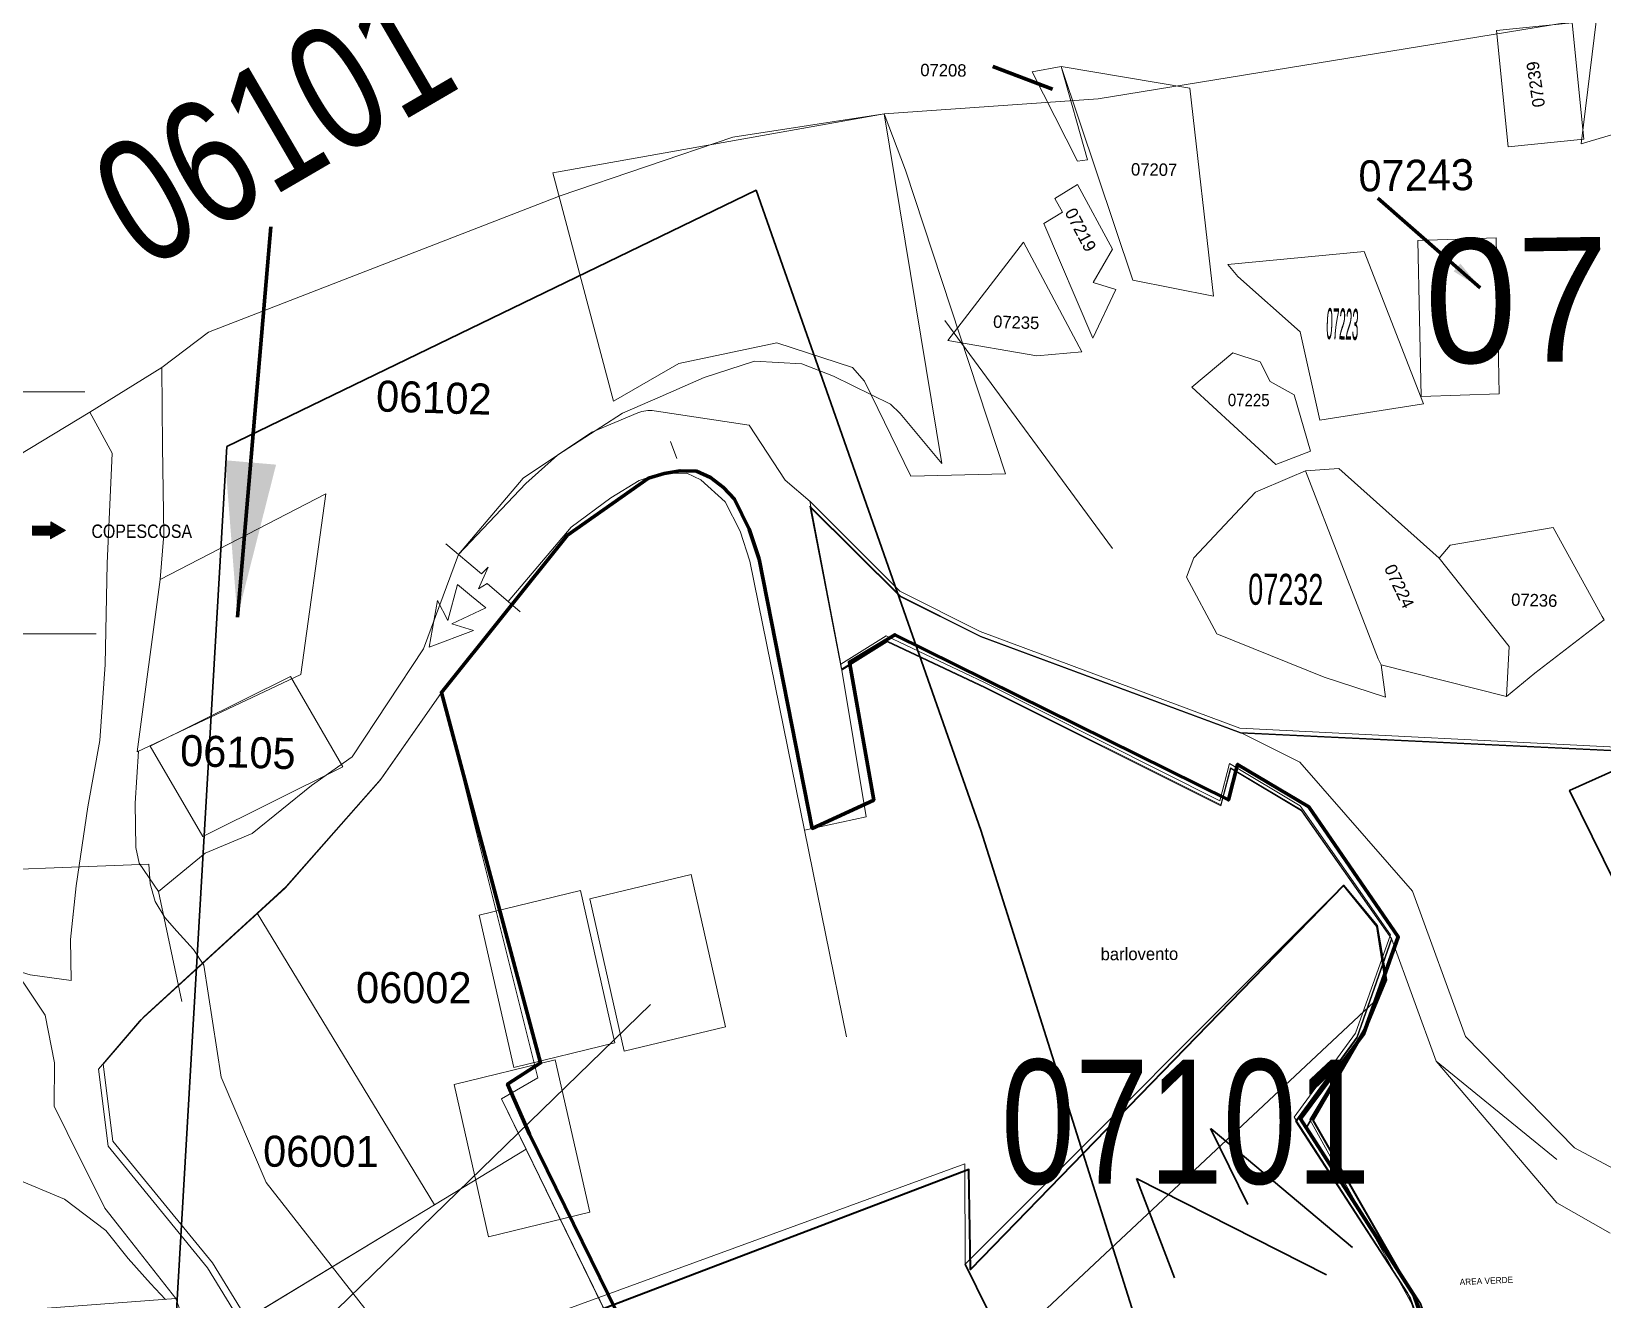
# Model space of a CAD drawing. Header units: inches. Extents: x 610851 to 630254, y 1234683 to 1264905.
# Drawn here: x 623432.1 to 623685, y 1244394.5 to 1244598.8 of the extents above; entities that cross this region are included whole.
import ezdxf
from ezdxf.enums import TextEntityAlignment as Align

# ---------------------------------------------------------------- set-up
doc = ezdxf.new("R2010")
doc.units = ezdxf.units.IN
doc.header["$MEASUREMENT"] = 0
doc.linetypes.add('DGN2', pattern=[67.425768, 33.712884, -33.712884])
for name, color, linetype, lineweight in [('2', 7, 'Continuous', 0), ('7', 7, 'Continuous', 0), ('Areas Administrativas', 7, 'Continuous', 0), ('Default', 7, 'Continuous', 0), ('LAYER000', 7, 'Continuous', 0), ('Level 2', 7, 'Continuous', 0), ('Level 20', 7, 'Continuous', 0), ('Level 21', 7, 'Continuous', 0), ('Level 42', 7, 'Continuous', 0), ('Level 50', 7, 'Continuous', 0), ('Level 51', 7, 'Continuous', 0), ('Level 7', 7, 'Continuous', 0), ('Linea de Linderos', 2, 'Continuous', 0), ('Poligono', 7, 'Continuous', 0)]:
    doc.layers.add(name, color=color, linetype=linetype, lineweight=lineweight)
doc.styles.add('Styledgn000', font='dgn000.shx')
doc.styles.add('Styledgn003', font='dgn003.shx')
doc.styles.add('Styledgn032', font='dgn032.shx')
doc.styles.add('Styletxt', font='txt.shx')
doc.dimstyles.new('STANDARD-Linear', dxfattribs={"dimtxt": 1.5, "dimasz": 1.13, "dimexe": 0.125, "dimexo": 0.000625, "dimgap": 0.3, "dimtad": 1, "dimzin": 7, "dimdsep": 46, "dimtxsty": 'Styletxt', "dimsah": 1, "dimcen": 2.5, "dimclrd": 1, "dimclre": 1, "dimclrt": 2, "dimaunit": 1, "dimadec": 7, "dimazin": 0, "dimtfac": 1, "dimtofl": 0, "dimtmove": 1, "dimatfit": 3, "dimfxl": 1, "dimtolj": 1, "dimtzin": 0, "dimarcsym": 0})

# ---------------------------------------------------------------- blocks, each defined once
blk = doc.blocks.new('DWG_HA')
at = {"layer": 'LAYER000', "linetype": 'Continuous'}
for points in [[(623532.74, 1244312.87), (623532.72, 1244311.36), (623535.67, 1244311.33), (623535.69, 1244312.84)], [(623535.7, 1244313.5), (623535.66, 1244310.77), (623538.04, 1244312.11)]]:
    blk.add_hatch(color=4, dxfattribs=at).paths.add_polyline_path(points)
at = {"layer": 'LAYER000', "color": 4, "linetype": 'Continuous', "lineweight": 0, "flags": 128}
for points in [[(623532.74, 1244312.87), (623532.72, 1244311.36), (623535.67, 1244311.33), (623535.69, 1244312.84), (623532.74, 1244312.87)], [(623535.7, 1244313.5), (623535.66, 1244310.77), (623538.04, 1244312.11), (623535.7, 1244313.5)]]:
    blk.add_lwpolyline(points, dxfattribs=at)
blk = doc.blocks.new('DWG_HA2')
at = {"layer": 'LAYER000', "linetype": 'Continuous'}
for points in [[(623532.74, 1244312.87), (623532.72, 1244311.36), (623535.67, 1244311.33), (623535.69, 1244312.84)], [(623535.7, 1244313.5), (623535.66, 1244310.77), (623538.04, 1244312.11)]]:
    blk.add_hatch(color=4, dxfattribs=at).paths.add_polyline_path(points)
at = {"layer": 'LAYER000', "color": 4, "linetype": 'Continuous', "lineweight": 0, "flags": 128}
for points in [[(623532.74, 1244312.87), (623532.72, 1244311.36), (623535.67, 1244311.33), (623535.69, 1244312.84), (623532.74, 1244312.87)], [(623535.7, 1244313.5), (623535.66, 1244310.77), (623538.04, 1244312.11), (623535.7, 1244313.5)]]:
    blk.add_lwpolyline(points, dxfattribs=at)
blk = doc.blocks.new('DWG_HA4')
at = {"layer": 'LAYER000', "linetype": 'Continuous'}
for points in [[(623532.74, 1244312.87), (623532.72, 1244311.36), (623535.67, 1244311.33), (623535.69, 1244312.84)], [(623535.7, 1244313.5), (623535.66, 1244310.77), (623538.04, 1244312.11)]]:
    blk.add_hatch(color=4, dxfattribs=at).paths.add_polyline_path(points)
at = {"layer": 'LAYER000', "color": 4, "linetype": 'Continuous', "lineweight": 0, "flags": 128}
for points in [[(623532.74, 1244312.87), (623532.72, 1244311.36), (623535.67, 1244311.33), (623535.69, 1244312.84), (623532.74, 1244312.87)], [(623535.7, 1244313.5), (623535.66, 1244310.77), (623538.04, 1244312.11), (623535.7, 1244313.5)]]:
    blk.add_lwpolyline(points, dxfattribs=at)

msp = doc.modelspace()

# ---------------------------------------------------------------- linework, layer by layer
at = {"layer": '2', "color": 1, "linetype": 'Continuous', "lineweight": 0}
for p, q in [((623624.71053, 1244561.22492), (623646.661, 1244563.308)), ((623646.661, 1244563.308), (623656.207, 1244538.803)), ((623677.08058, 1244518.87065), (623660.473, 1244516.049)), ((623649.401, 1244496.775), (623669.564, 1244491.65))]:
    msp.add_line(p, q, dxfattribs=at)
at = {"layer": '2', "color": 1, "linetype": 'Continuous', "lineweight": 0, "flags": 128}
for points in [[(623626.32, 1244559.325), (623624.71053, 1244561.22492)], [(623639.526, 1244536.178), (623636.342, 1244550.412), (623626.32, 1244559.325)], [(623625.47944, 1244547.00637), (623618.879, 1244541.476)], [(623629.881, 1244545.57), (623625.47944, 1244547.00637)], [(623629.881, 1244545.57), (623631.489, 1244542.395), (623635.37, 1244540.237), (623638.031, 1244531.144)], [(623632.412, 1244529.007), (623618.879, 1244541.476)], [(623639.526, 1244536.178), (623656.207, 1244538.803)], [(623638.031, 1244531.144), (623632.412, 1244529.007)], [(623637.182, 1244527.977), (623634.68887, 1244526.90914)], [(623642.547, 1244528.398), (623637.182, 1244527.977)], [(623649.401, 1244496.775), (623648.906, 1244497.695), (623637.182, 1244527.977)], [(623649.401, 1244496.775), (623648.906, 1244497.695), (623637.182, 1244527.977)], [(623642.547, 1244528.398), (623658.703, 1244513.94)], [(623634.68887, 1244526.90914), (623629.167, 1244524.544), (623619.245, 1244514.015)], [(623685.31675, 1244504.00224), (623684.94772, 1244504.52186), (623677.08058, 1244518.87065)], [(623658.703, 1244513.94), (623660.473, 1244516.049)], [(623619.245, 1244514.015), (623618.063, 1244510.896)], [(623658.703, 1244513.94), (623670.011, 1244499.683), (623669.564, 1244491.65)], [(623658.703, 1244513.94), (623670.011, 1244499.683), (623669.564, 1244491.65)], [(623618.063, 1244510.896), (623622.95, 1244501.767)], [(623622.95, 1244501.767), (623640.192, 1244494.79), (623650.105, 1244491.571)], [(623669.564, 1244491.65), (623674.13, 1244495.437), (623685.31675, 1244504.00224)], [(623650.105, 1244491.571), (623649.401, 1244496.775)]]:
    msp.add_lwpolyline(points, dxfattribs=at)
at = {"layer": 'Areas Administrativas', "color": 6, "linetype": 'Continuous', "lineweight": 30, "flags": 128}
msp.add_lwpolyline([(624054.57282, 1244512.74341), (623927.36016, 1244622.51528), (623852.23171, 1244587.29013), (623866.0761, 1244555.34153), (623785.13966, 1244517.00322), (623710.59294, 1244490.37939), (623679.70929, 1244476.535), (623751.06116, 1244331.70136), (623643.50089, 1244284.84342), (623584.92846, 1244470.14528), (623548.73104, 1244573.18669), (623463.5238, 1244531.91256), (623450.74436, 1244312.53221), (623548.72005, 1244286.97333)], dxfattribs=at)
at = {"layer": 'Default', "color": 1, "flags": 128}
msp.add_lwpolyline([(623562.11099, 1244249.19141), (623713.18637, 1244299.93508), (623703.68687, 1244319.39139), (623690.65659, 1244315.51771), (623680.11185, 1244323.3699), (623654.39743, 1244393.72524), (623637.88726, 1244423.50161), (623646.64073, 1244438.07475), (623650.05153, 1244445.93426), (623648.66248, 1244454.62442), (623643.31698, 1244461.23245), (623582.38247, 1244400.21494), (623582.35187, 1244416.36463), (623504.91274, 1244388.07876), (623562.11099, 1244249.19141)], dxfattribs=at)
at = {"layer": 'Default', "color": 2, "linetype": 'Continuous', "ltscale": 0.1, "flags": 128}
msp.add_lwpolyline([(623338.15494, 1244385.90085), (623340.57263, 1244370.10392), (623367.62241, 1244373.29776), (623369.01467, 1244362.35427), (623408.81504, 1244369.55504), (623460.28669, 1244380.7652), (623455.29511, 1244394.68234), (623338.15494, 1244385.90085)], dxfattribs=at)
at = {"layer": 'LAYER000', "color": 4, "linetype": 'Continuous', "lineweight": 0, "flags": 128}
for points in [[(623387.42259, 1244540.74296), (623440.62831, 1244540.74296)], [(623387.42259, 1244540.74296), (623440.62831, 1244540.74296)], [(623387.42259, 1244540.74296), (623440.62831, 1244540.74296)], [(623437.52635, 1244518.37928), (623435.18304, 1244519.76823), (623435.15182, 1244517.04439), (623437.52635, 1244518.37928)], [(623437.52635, 1244518.37928), (623435.18304, 1244519.76823), (623435.15182, 1244517.04439), (623437.52635, 1244518.37928)], [(623437.52635, 1244518.37928), (623435.18304, 1244519.76823), (623435.15182, 1244517.04439), (623437.52635, 1244518.37928)], [(623435.15819, 1244517.60024), (623435.17551, 1244519.11074), (623432.22868, 1244519.14451), (623432.21137, 1244517.63401), (623435.15819, 1244517.60024)], [(623435.15819, 1244517.60024), (623435.17551, 1244519.11074), (623432.22868, 1244519.14451), (623432.21137, 1244517.63401), (623435.15819, 1244517.60024)], [(623435.15819, 1244517.60024), (623435.17551, 1244519.11074), (623432.22868, 1244519.14451), (623432.21137, 1244517.63401), (623435.15819, 1244517.60024)], [(623356.42733, 1244501.74037), (623442.48624, 1244501.74037)], [(623356.42733, 1244501.74037), (623442.48624, 1244501.74037)], [(623356.42733, 1244501.74037), (623442.48624, 1244501.74037)]]:
    msp.add_lwpolyline(points, dxfattribs=at)
at = {"layer": 'Level 2', "color": 1, "linetype": 'Continuous', "lineweight": 0, "flags": 128}
for points in [[(623569.33958, 1244585.5232), (623603.83658, 1244587.9142), (623683.90558, 1244600.9432), (623700.13958, 1244602.1272), (623716.38458, 1244602.2952), (623731.60258, 1244603.4692), (623745.27958, 1244606.1522), (623763.03558, 1244607.3532), (623777.76358, 1244606.9972), (623793.46658, 1244610.2092), (623806.10458, 1244614.9152), (623814.19758, 1244617.5412), (623823.31258, 1244619.6692), (623835.93858, 1244625.3922), (623846.52258, 1244632.1102), (623853.06958, 1244636.7532), (623862.16058, 1244640.9142), (623872.79158, 1244643.5662), (623886.98258, 1244645.7462), (623902.21858, 1244645.3962), (623911.88758, 1244643.4622), (623927.18758, 1244637.5192), (623976.15958, 1244617.6902)], [(623569.33958, 1244585.5232), (623603.83658, 1244587.9142), (623683.90558, 1244600.9432), (623700.13958, 1244602.1272), (623716.38458, 1244602.2952), (623731.60258, 1244603.4692), (623745.27958, 1244606.1522), (623763.03558, 1244607.3532), (623777.76358, 1244606.9972), (623793.46658, 1244610.2092), (623806.10458, 1244614.9152), (623814.19758, 1244617.5412), (623823.31258, 1244619.6692), (623835.93858, 1244625.3922), (623846.52258, 1244632.1102), (623853.06958, 1244636.7532), (623862.16058, 1244640.9142), (623872.79158, 1244643.5662), (623886.98258, 1244645.7462), (623902.21858, 1244645.3962), (623911.88758, 1244643.4622), (623927.18758, 1244637.5192), (623976.15958, 1244617.6902)], [(623569.33958, 1244585.5232), (623603.83658, 1244587.9142), (623683.90558, 1244600.9432), (623700.13958, 1244602.1272), (623716.38458, 1244602.2952), (623731.60258, 1244603.4692), (623745.27958, 1244606.1522), (623763.03558, 1244607.3532), (623777.76358, 1244606.9972), (623793.46658, 1244610.2092), (623806.10458, 1244614.9152), (623814.19758, 1244617.5412), (623823.31258, 1244619.6692), (623835.93858, 1244625.3922), (623846.52258, 1244632.1102), (623853.06958, 1244636.7532), (623862.16058, 1244640.9142), (623872.79158, 1244643.5662), (623886.98258, 1244645.7462), (623902.21858, 1244645.3962), (623911.88758, 1244643.4622), (623927.18758, 1244637.5192), (623976.15958, 1244617.6902)], [(623681.59558, 1244580.6712), (623691.58758, 1244583.6322), (623694.81458, 1244601.8842), (623684.06958, 1244600.8162), (623681.59558, 1244580.6712)], [(623681.59558, 1244580.6712), (623691.58758, 1244583.6322), (623694.81458, 1244601.8842), (623684.06958, 1244600.8162), (623681.59558, 1244580.6712)], [(623681.59558, 1244580.6712), (623691.58758, 1244583.6322), (623694.81458, 1244601.8842), (623684.06958, 1244600.8162), (623681.59558, 1244580.6712)], [(623682.00058, 1244581.4192), (623669.82558, 1244580.1992), (623667.95058, 1244598.9192), (623680.13058, 1244600.1442), (623682.00058, 1244581.4192)], [(623682.00058, 1244581.4192), (623669.82558, 1244580.1992), (623667.95058, 1244598.9192), (623680.13058, 1244600.1442), (623682.00058, 1244581.4192)], [(623682.00058, 1244581.4192), (623669.82558, 1244580.1992), (623667.95058, 1244598.9192), (623680.13058, 1244600.1442), (623682.00058, 1244581.4192)], [(623597.87258, 1244593.1432), (623593.20658, 1244592.2442), (623600.47358, 1244577.8792), (623602.08158, 1244578.1012), (623597.87258, 1244593.1432)], [(623597.87258, 1244593.1432), (623593.20658, 1244592.2442), (623600.47358, 1244577.8792), (623602.08158, 1244578.1012), (623597.87258, 1244593.1432)], [(623597.87258, 1244593.1432), (623593.20658, 1244592.2442), (623600.47358, 1244577.8792), (623602.08158, 1244578.1012), (623597.87258, 1244593.1432)], [(623609.37958, 1244558.7062), (623622.40758, 1244556.1302), (623618.56558, 1244589.6112), (623597.86158, 1244593.1292), (623609.37958, 1244558.7062)], [(623609.37958, 1244558.7062), (623622.40758, 1244556.1302), (623618.56558, 1244589.6112), (623597.86158, 1244593.1292), (623609.37958, 1244558.7062)], [(623609.37958, 1244558.7062), (623622.40758, 1244556.1302), (623618.56558, 1244589.6112), (623597.86158, 1244593.1292), (623609.37958, 1244558.7062)], [(623569.33958, 1244585.5232), (623545.01258, 1244581.7132), (623517.19758, 1244572.2752), (623460.58758, 1244550.3372), (623453.03758, 1244544.6672)], [(623569.33958, 1244585.5232), (623545.01258, 1244581.7132), (623517.19758, 1244572.2752), (623460.58758, 1244550.3372), (623453.03758, 1244544.6672)], [(623569.33958, 1244585.5232), (623545.01258, 1244581.7132), (623517.19758, 1244572.2752), (623460.58758, 1244550.3372), (623453.03758, 1244544.6672)], [(623578.62358, 1244529.1882), (623569.33958, 1244585.5232)], [(623578.62358, 1244529.1882), (623569.33958, 1244585.5232)], [(623578.62358, 1244529.1882), (623569.33958, 1244585.5232)], [(623606.11358, 1244563.7282), (623600.51358, 1244574.1082), (623596.86358, 1244571.8582), (623598.05358, 1244569.6582), (623595.08358, 1244567.8282), (623602.96358, 1244549.3582), (623606.66358, 1244557.1982), (623603.03358, 1244558.3482), (623606.11358, 1244563.7282)], [(623606.11358, 1244563.7282), (623600.51358, 1244574.1082), (623596.86358, 1244571.8582), (623598.05358, 1244569.6582), (623595.08358, 1244567.8282), (623602.96358, 1244549.3582), (623606.66358, 1244557.1982), (623603.03358, 1244558.3482), (623606.11358, 1244563.7282)], [(623606.11358, 1244563.7282), (623600.51358, 1244574.1082), (623596.86358, 1244571.8582), (623598.05358, 1244569.6582), (623595.08358, 1244567.8282), (623602.96358, 1244549.3582), (623606.66358, 1244557.1982), (623603.03358, 1244558.3482), (623606.11358, 1244563.7282)], [(623591.79658, 1244564.8342), (623579.62058, 1244548.9682), (623593.91458, 1244546.5382), (623601.18658, 1244547.1742), (623591.79658, 1244564.8342)], [(623591.79658, 1244564.8342), (623579.62058, 1244548.9682), (623593.91458, 1244546.5382), (623601.18658, 1244547.1742), (623591.79658, 1244564.8342)], [(623591.79658, 1244564.8342), (623579.62058, 1244548.9682), (623593.91458, 1244546.5382), (623601.18658, 1244547.1742), (623591.79658, 1244564.8342)], [(623579.10248, 1244552.21749), (623606.13748, 1244515.47249)], [(623579.10248, 1244552.21749), (623606.13748, 1244515.47249)], [(623579.10248, 1244552.21749), (623606.13748, 1244515.47249)], [(623452.49258, 1244460.2692), (623460.03658, 1244466.4472), (623467.61658, 1244469.5762), (623477.17358, 1244477.3012), (623483.71958, 1244481.9442), (623495.19558, 1244499.3482), (623500.83223, 1244514.50964), (623511.64158, 1244525.9542), (623516.76495, 1244530.5176), (623527.24958, 1244537.3002), (623533.31258, 1244539.9042), (623540.38458, 1244543.0282), (623548.47758, 1244545.6532), (623556.09858, 1244545.2242), (623561.19858, 1244543.2432), (623570.38958, 1244538.7622), (623571.92958, 1244537.2532), (623578.62358, 1244529.1882)], [(623452.49258, 1244460.2692), (623460.03658, 1244466.4472), (623467.61658, 1244469.5762), (623477.17358, 1244477.3012), (623483.71958, 1244481.9442), (623495.19558, 1244499.3482), (623500.83223, 1244514.50964), (623511.64158, 1244525.9542), (623516.76495, 1244530.5176), (623527.24958, 1244537.3002), (623533.31258, 1244539.9042), (623540.38458, 1244543.0282), (623548.47758, 1244545.6532), (623556.09858, 1244545.2242), (623561.19858, 1244543.2432), (623570.38958, 1244538.7622), (623571.92958, 1244537.2532), (623578.62358, 1244529.1882)], [(623452.49258, 1244460.2692), (623460.03658, 1244466.4472), (623467.61658, 1244469.5762), (623477.17358, 1244477.3012), (623483.71958, 1244481.9442), (623495.19558, 1244499.3482), (623500.83223, 1244514.50964), (623511.64158, 1244525.9542), (623516.76495, 1244530.5176), (623527.24958, 1244537.3002), (623533.31258, 1244539.9042), (623540.38458, 1244543.0282), (623548.47758, 1244545.6532), (623556.09858, 1244545.2242), (623561.19858, 1244543.2432), (623570.38958, 1244538.7622), (623571.92958, 1244537.2532), (623578.62358, 1244529.1882)], [(623441.44358, 1244537.4302), (623453.03758, 1244544.6672)], [(623441.44358, 1244537.4302), (623453.03758, 1244544.6672)], [(623441.44358, 1244537.4302), (623453.03758, 1244544.6672)], [(623453.03758, 1244544.6672), (623453.18458, 1244531.9592), (623453.34958, 1244517.7252), (623452.78758, 1244510.5172)], [(623453.03758, 1244544.6672), (623453.18458, 1244531.9592), (623453.34958, 1244517.7252), (623452.78758, 1244510.5172)], [(623453.03758, 1244544.6672), (623453.18458, 1244531.9592), (623453.34958, 1244517.7252), (623452.78758, 1244510.5172)], [(623390.16358, 1244508.6982), (623418.25058, 1244523.4632), (623441.44358, 1244537.4302)], [(623390.16358, 1244508.6982), (623418.25058, 1244523.4632), (623441.44358, 1244537.4302)], [(623390.16358, 1244508.6982), (623418.25058, 1244523.4632), (623441.44358, 1244537.4302)], [(623441.44358, 1244537.4302), (623445.07358, 1244530.8582), (623444.26458, 1244513.0562), (623443.94558, 1244496.7842), (623443.07158, 1244484.5742), (623441.16458, 1244473.8782), (623439.28158, 1244461.1492)], [(623452.78758, 1244510.5172), (623449.10758, 1244482.7602), (623475.46058, 1244495.1822), (623479.43558, 1244524.3022), (623452.78758, 1244510.5172)], [(623452.78758, 1244510.5172), (623449.10758, 1244482.7602), (623475.46058, 1244495.1822), (623479.43558, 1244524.3022), (623452.78758, 1244510.5172)], [(623452.78758, 1244510.5172), (623449.10758, 1244482.7602), (623475.46058, 1244495.1822), (623479.43558, 1244524.3022), (623452.78758, 1244510.5172)], [(623459.64558, 1244469.1172), (623482.20358, 1244480.3422), (623473.74758, 1244494.8542), (623451.17858, 1244483.6332), (623459.64558, 1244469.1172)], [(623459.64558, 1244469.1172), (623482.20358, 1244480.3422), (623473.74758, 1244494.8542), (623451.17858, 1244483.6332), (623459.64558, 1244469.1172)], [(623459.64558, 1244469.1172), (623482.20358, 1244480.3422), (623473.74758, 1244494.8542), (623451.17858, 1244483.6332), (623459.64558, 1244469.1172)], [(623472.63892, 1244379.68998), (623460.42892, 1244399.64198), (623444.41892, 1244419.21898), (623442.83492, 1244431.61798), (623449.45692, 1244439.33898), (623472.89992, 1244460.81098), (623488.20892, 1244478.15498), (623498.07592, 1244492.30598), (623513.61892, 1244430.21398), (623507.75892, 1244426.85298), (623530.14992, 1244380.92398), (623500.43792, 1244371.08998), (623480.35992, 1244364.14698), (623472.63892, 1244379.68998)], [(623472.63892, 1244379.68998), (623460.42892, 1244399.64198), (623444.41892, 1244419.21898), (623442.83492, 1244431.61798), (623449.45692, 1244439.33898), (623472.89992, 1244460.81098), (623488.20892, 1244478.15498), (623498.07592, 1244492.30598), (623513.61892, 1244430.21398), (623507.75892, 1244426.85298), (623530.14992, 1244380.92398), (623500.43792, 1244371.08998), (623480.35992, 1244364.14698), (623472.63892, 1244379.68998)], [(623472.63892, 1244379.68998), (623460.42892, 1244399.64198), (623444.41892, 1244419.21898), (623442.83492, 1244431.61798), (623449.45692, 1244439.33898), (623472.89992, 1244460.81098), (623488.20892, 1244478.15498), (623498.07592, 1244492.30598), (623513.61892, 1244430.21398), (623507.75892, 1244426.85298), (623530.14992, 1244380.92398), (623500.43792, 1244371.08998), (623480.35992, 1244364.14698), (623472.63892, 1244379.68998)], [(623468.39592, 1244456.78298), (623473.06692, 1244461.06098), (623488.37392, 1244478.39998), (623498.07592, 1244492.30598), (623513.60992, 1244430.22098), (623507.75992, 1244426.86198), (623511.70592, 1244418.76798), (623496.95792, 1244409.77498), (623468.39592, 1244456.78298)], [(623468.39592, 1244456.78298), (623473.06692, 1244461.06098), (623488.37392, 1244478.39998), (623498.07592, 1244492.30598), (623513.60992, 1244430.22098), (623507.75992, 1244426.86198), (623511.70592, 1244418.76798), (623496.95792, 1244409.77498), (623468.39592, 1244456.78298)], [(623468.39592, 1244456.78298), (623473.06692, 1244461.06098), (623488.37392, 1244478.39998), (623498.07592, 1244492.30598), (623513.60992, 1244430.22098), (623507.75992, 1244426.86198), (623511.70592, 1244418.76798), (623496.95792, 1244409.77498), (623468.39592, 1244456.78298)], [(623449.27358, 1244482.8382), (623448.77358, 1244474.4652), (623448.85658, 1244467.3492), (623449.39358, 1244464.8122), (623452.49258, 1244460.2692)], [(623449.27358, 1244482.8382), (623448.77358, 1244474.4652), (623448.85658, 1244467.3492), (623449.39358, 1244464.8122), (623452.49258, 1244460.2692)], [(623449.27358, 1244482.8382), (623448.77358, 1244474.4652), (623448.85658, 1244467.3492), (623449.39358, 1244464.8122), (623452.49258, 1244460.2692)], [(623455.29511, 1244394.68234), (623446.43624, 1244405.97989), (623443.89193, 1244409.22462), (623437.81711, 1244421.43049), (623435.70461, 1244425.67505), (623435.77405, 1244432.66729), (623434.24176, 1244440.32875), (623427.34645, 1244450.67171), (623424.47832, 1244454.97391), (623425.04802, 1244464.97309), (623425.61771, 1244474.97227)], [(623456.25258, 1244442.5142), (623452.49258, 1244460.2692)], [(623456.25258, 1244442.5142), (623452.49258, 1244460.2692)], [(623456.25258, 1244442.5142), (623452.49258, 1244460.2692)], [(623466.71792, 1244391.40998), (623461.19192, 1244400.44598), (623445.17992, 1244420.02098), (623443.59192, 1244432.42698), (623450.14692, 1244440.06798), (623468.39592, 1244456.78298), (623496.95792, 1244409.78498), (623466.71792, 1244391.40998)], [(623466.71792, 1244391.40998), (623461.19192, 1244400.44598), (623445.17992, 1244420.02098), (623443.59192, 1244432.42698), (623450.14692, 1244440.06798), (623468.39592, 1244456.78298), (623496.95792, 1244409.78498), (623466.71792, 1244391.40998)], [(623466.71792, 1244391.40998), (623461.19192, 1244400.44598), (623445.17992, 1244420.02098), (623443.59192, 1244432.42698), (623450.14692, 1244440.06798), (623468.39592, 1244456.78298), (623496.95792, 1244409.78498), (623466.71792, 1244391.40998)], [(623455.29511, 1244394.68234), (623338.15494, 1244385.90085), (623336.60505, 1244406.57553), (623341.60201, 1244416.96131), (623343.1343, 1244426.15506), (623345.82158, 1244445.1852)]]:
    msp.add_lwpolyline(points, dxfattribs=at)
at = {"layer": 'Level 2', "color": 6, "linetype": 'Continuous', "lineweight": 0, "flags": 128}
for points in [[(623668.3872, 1244540.39524), (623667.88607, 1244565.54026), (623655.31385, 1244565.095), (623655.81511, 1244539.95), (623668.3872, 1244540.39524)], [(623668.3872, 1244540.39524), (623667.88607, 1244565.54026), (623655.31385, 1244565.095), (623655.81511, 1244539.95), (623668.3872, 1244540.39524)], [(623668.3872, 1244540.39524), (623667.88607, 1244565.54026), (623655.31385, 1244565.095), (623655.81511, 1244539.95), (623668.3872, 1244540.39524)], [(623549.24292, 1244513.77298), (623547.63992, 1244518.61598), (623545.28092, 1244523.42498), (623543.46592, 1244525.29498), (623541.37092, 1244526.92698), (623539.15792, 1244527.92498), (623536.48992, 1244527.97698), (623533.93992, 1244527.56998), (623531.42692, 1244526.84198), (623518.37992, 1244517.62198), (623498.07592, 1244492.30598), (623514.04192, 1244432.65198), (623508.71992, 1244429.22098), (623512.24992, 1244421.17498), (623530.68792, 1244383.63698)], [(623549.24292, 1244513.77298), (623547.63992, 1244518.61598), (623545.28092, 1244523.42498), (623543.46592, 1244525.29498), (623541.37092, 1244526.92698), (623539.15792, 1244527.92498), (623536.48992, 1244527.97698), (623533.93992, 1244527.56998), (623531.42692, 1244526.84198), (623518.37992, 1244517.62198), (623498.07592, 1244492.30598), (623514.04192, 1244432.65198), (623508.71992, 1244429.22098), (623512.24992, 1244421.17498), (623530.68792, 1244383.63698)], [(623718.99029, 1244481.34277), (623626.78027, 1244485.74466), (623584.93431, 1244501.25311), (623571.96733, 1244507.70222), (623557.4447, 1244522.13863), (623562.53777, 1244495.92227), (623569.83461, 1244500.46909), (623585.6546, 1244492.99319), (623623.5946, 1244474.07065), (623625.15713, 1244480.06104), (623636.56038, 1244473.25885), (623651.11139, 1244452.55358), (623645.51066, 1244436.6646), (623635.67536, 1244423.13634), (623654.08698, 1244394.81698), (623661.88903, 1244372.9836), (623700.33083, 1244390.63987)], [(623718.99029, 1244481.34277), (623626.78027, 1244485.74466), (623584.93431, 1244501.25311), (623571.96733, 1244507.70222), (623557.4447, 1244522.13863), (623562.53777, 1244495.92227), (623569.83461, 1244500.46909), (623585.6546, 1244492.99319), (623623.5946, 1244474.07065), (623625.15713, 1244480.06104), (623636.56038, 1244473.25885), (623651.11139, 1244452.55358), (623645.51066, 1244436.6646), (623635.67536, 1244423.13634), (623654.08698, 1244394.81698), (623661.88903, 1244372.9836), (623700.33083, 1244390.63987)], [(623718.99029, 1244481.34277), (623626.78027, 1244485.74466), (623584.93431, 1244501.25311), (623571.96733, 1244507.70222), (623557.4447, 1244522.13863), (623562.53777, 1244495.92227), (623569.83461, 1244500.46909), (623585.6546, 1244492.99319), (623623.5946, 1244474.07065), (623625.15713, 1244480.06104), (623636.56038, 1244473.25885), (623651.11139, 1244452.55358), (623645.51066, 1244436.6646), (623635.67536, 1244423.13634), (623654.08698, 1244394.81698), (623661.88903, 1244372.9836), (623700.33083, 1244390.63987)], [(623679.08992, 1244324.63098), (623654.68392, 1244395.14298), (623636.39692, 1244423.62698), (623646.53792, 1244437.29598), (623652.12392, 1244452.92298), (623637.75792, 1244473.88198), (623626.26092, 1244480.72198), (623624.78492, 1244474.98898), (623571.08792, 1244501.61198), (623563.77092, 1244497.19198), (623567.67992, 1244474.96898), (623557.77292, 1244470.40798), (623549.24292, 1244513.77298)], [(623679.08992, 1244324.63098), (623654.68392, 1244395.14298), (623636.39692, 1244423.62698), (623646.53792, 1244437.29598), (623652.12392, 1244452.92298), (623637.75792, 1244473.88198), (623626.26092, 1244480.72198), (623624.78492, 1244474.98898), (623571.08792, 1244501.61198), (623563.77092, 1244497.19198), (623567.67992, 1244474.96898), (623557.77292, 1244470.40798), (623549.24292, 1244513.77298)]]:
    msp.add_lwpolyline(points, dxfattribs=at)
at = {"layer": 'Level 20', "color": 2, "lineweight": 0, "true_color": 0xf0f000}
for p, q in [((623636.30307, 1244481.10317), (623626.7351, 1244485.87193)), ((623636.30307, 1244481.10317), (623626.7351, 1244485.87193)), ((623636.30307, 1244481.10317), (623626.7351, 1244485.87193)), ((623662.98656, 1244436.91357), (623680.52616, 1244418.95883)), ((623662.98656, 1244436.91357), (623680.52616, 1244418.95883)), ((623662.98656, 1244436.91357), (623680.52616, 1244418.95883)), ((623677.66369, 1244417.10131), (623658.26026, 1244432.90084)), ((623677.66369, 1244410.09503), (623658.26026, 1244432.90084)), ((623677.66369, 1244410.09503), (623658.26026, 1244432.90084)), ((623680.52616, 1244418.95883), (623689.24367, 1244414.30861)), ((623680.52616, 1244418.95883), (623689.24367, 1244414.30861)), ((623680.52616, 1244418.95883), (623689.24367, 1244414.30861)), ((623686.26647, 1244405.20067), (623677.66369, 1244410.09503)), ((623686.26647, 1244405.20067), (623677.66369, 1244410.09503)), ((623686.26647, 1244405.20067), (623677.66369, 1244410.09503))]:
    msp.add_line(p, q, dxfattribs=at)
at = {"layer": 'Level 20', "color": 2, "linetype": 'Continuous', "lineweight": 0, "flags": 128}
for points in [[(623536.29367, 1244545.26581), (623552.06124, 1244548.59485), (623564.25204, 1244544.62022), (623566.18542, 1244542.42232), (623573.66503, 1244527.15312), (623588.91198, 1244527.49904), (623572.82113, 1244576.40427), (623569.33958, 1244585.5232), (623515.99579, 1244575.97053), (623525.75802, 1244539.20587), (623536.29367, 1244545.26581)], [(623536.29367, 1244545.26581), (623552.06124, 1244548.59485), (623564.25204, 1244544.62022), (623566.18542, 1244542.42232), (623573.66503, 1244527.15312), (623588.91198, 1244527.49904), (623572.82113, 1244576.40427), (623569.33958, 1244585.5232), (623515.99579, 1244575.97053), (623525.75802, 1244539.20587), (623536.29367, 1244545.26581)], [(623536.29367, 1244545.26581), (623552.06124, 1244548.59485), (623564.25204, 1244544.62022), (623566.18542, 1244542.42232), (623573.66503, 1244527.15312), (623588.91198, 1244527.49904), (623572.82113, 1244576.40427), (623569.33958, 1244585.5232), (623515.99579, 1244575.97053), (623525.75802, 1244539.20587), (623536.29367, 1244545.26581)], [(623489.24017, 1244388.61648), (623469.86356, 1244413.38586), (623462.61051, 1244430.34065), (623459.80537, 1244448.36773), (623458.14045, 1244450.90174), (623455.45683, 1244453.8355), (623453.53423, 1244456.03728), (623451.98406, 1244458.64882), (623451.15968, 1244461.48127), (623450.94308, 1244464.65484), (623414.89449, 1244463.2484), (623397.29267, 1244442.72188), (623394.63436, 1244441.68875), (623371.48606, 1244437.98969), (623364.87855, 1244416.67014), (623371.49168, 1244379.78939), (623489.24017, 1244388.61648)], [(623538.25989, 1244462.99579), (623521.96029, 1244459.05179), (623527.51739, 1244434.52339), (623543.81699, 1244438.46739), (623538.25989, 1244462.99579)], [(623520.44783, 1244460.3911), (623504.14823, 1244456.4471), (623509.70533, 1244431.9187), (623526.00493, 1244435.8627), (623520.44783, 1244460.3911)], [(623516.40169, 1244433.12763), (623500.10209, 1244429.18363), (623505.65919, 1244404.65523), (623521.95879, 1244408.59923), (623516.40169, 1244433.12763)], [(623480.62524, 1244364.33651), (623473.39011, 1244380.4978), (623466.71205, 1244391.41299), (623496.95632, 1244409.77761), (623511.70592, 1244418.76798), (623530.1042, 1244381.00871), (623500.64347, 1244371.26295), (623480.62524, 1244364.33651)], [(623480.62524, 1244364.33651), (623473.39011, 1244380.4978), (623466.71205, 1244391.41299), (623496.95632, 1244409.77761), (623511.70592, 1244418.76798), (623530.1042, 1244381.00871), (623500.64347, 1244371.26295), (623480.62524, 1244364.33651)], [(623480.62524, 1244364.33651), (623473.39011, 1244380.4978), (623466.71205, 1244391.41299), (623496.95632, 1244409.77761), (623511.70592, 1244418.76798), (623530.1042, 1244381.00871), (623500.64347, 1244371.26295), (623480.62524, 1244364.33651)]]:
    msp.add_lwpolyline(points, dxfattribs=at)
at = {"layer": 'Level 20', "color": 2, "linetype": 'Continuous', "lineweight": 0, "ltscale": 0.1, "true_color": 0xf0f000, "flags": 128}
msp.add_lwpolyline([(623718.94218, 1244481.4293), (623626.7351, 1244485.87193), (623584.89641, 1244501.39838), (623571.93084, 1244507.85406), (623557.41468, 1244522.29624), (623562.49703, 1244496.07808), (623569.79452, 1244500.62143), (623585.61219, 1244493.13963), (623623.54536, 1244474.19767), (623625.1099, 1244480.19005), (623636.50865, 1244473.38218), (623651.0483, 1244452.66975), (623645.44432, 1244436.78058), (623635.60268, 1244423.25833), (623654.00262, 1244394.93204), (623661.79403, 1244373.09482), (623700.2434, 1244390.73349)], dxfattribs=at)
msp.add_lwpolyline([(623718.94218, 1244481.4293), (623626.7351, 1244485.87193), (623584.89641, 1244501.39838), (623571.93084, 1244507.85406), (623557.41468, 1244522.29624), (623562.49703, 1244496.07808), (623569.79452, 1244500.62143), (623585.61219, 1244493.13963), (623623.54536, 1244474.19767), (623625.1099, 1244480.19005), (623636.50865, 1244473.38218), (623651.0483, 1244452.66975), (623645.44432, 1244436.78058), (623635.60268, 1244423.25833), (623654.00262, 1244394.93204), (623661.79403, 1244373.09482), (623700.2434, 1244390.73349)], dxfattribs=at)
msp.add_lwpolyline([(623718.94218, 1244481.4293), (623626.7351, 1244485.87193), (623584.89641, 1244501.39838), (623571.93084, 1244507.85406), (623557.41468, 1244522.29624), (623562.49703, 1244496.07808), (623569.79452, 1244500.62143), (623585.61219, 1244493.13963), (623623.54536, 1244474.19767), (623625.1099, 1244480.19005), (623636.50865, 1244473.38218), (623651.0483, 1244452.66975), (623645.44432, 1244436.78058), (623635.60268, 1244423.25833), (623654.00262, 1244394.93204), (623661.79403, 1244373.09482), (623700.2434, 1244390.73349)], dxfattribs=at)
at = {"layer": 'Level 20', "color": 2, "lineweight": 0, "true_color": 0xf0f000, "flags": 128}
for points in [[(623636.30307, 1244481.10317), (623654.44499, 1244460.32712), (623662.98656, 1244436.91357)], [(623636.30307, 1244481.10317), (623654.44499, 1244460.32712), (623662.98656, 1244436.91357)], [(623651.0483, 1244452.66975), (623658.26026, 1244432.90084)], [(623651.0483, 1244452.66975), (623658.26026, 1244432.90084)], [(623651.0483, 1244452.66975), (623658.26026, 1244432.90084)]]:
    msp.add_lwpolyline(points, dxfattribs=at)
at = {"layer": 'Level 21', "color": 3, "linetype": 'Continuous', "lineweight": 0}
msp.add_line((623453.85855, 1244366.3841), (623531.73404, 1244442.0346), dxfattribs=at)
msp.add_line((623453.85855, 1244366.3841), (623531.73404, 1244442.0346), dxfattribs=at)
msp.add_line((623453.85855, 1244366.3841), (623531.73404, 1244442.0346), dxfattribs=at)
at = {"layer": 'Level 50', "color": 7, "linetype": 'Continuous', "lineweight": 0, "flags": 128}
for points in [[(623441.44358, 1244537.4302), (623445.07358, 1244530.8582), (623444.26458, 1244513.0562), (623443.94558, 1244496.7842), (623443.07158, 1244484.5742), (623441.16458, 1244473.8782), (623439.28158, 1244461.1492), (623438.36658, 1244452.4972), (623438.44258, 1244445.8892)], [(623441.44358, 1244537.4302), (623445.07358, 1244530.8582), (623444.26458, 1244513.0562), (623443.94558, 1244496.7842), (623443.07158, 1244484.5742), (623441.16458, 1244473.8782), (623439.28158, 1244461.1492), (623438.36658, 1244452.4972), (623438.44258, 1244445.8892)], [(623439.06476, 1244459.09897), (623438.36658, 1244452.4972), (623438.44258, 1244445.8892)], [(623438.44258, 1244445.8892), (623431.83158, 1244446.8372), (623422.15058, 1244449.7872), (623414.56558, 1244447.1672), (623408.49058, 1244445.5792), (623401.39558, 1244444.4892), (623394.92558, 1244433.2372)], [(623438.44258, 1244445.8892), (623431.83158, 1244446.8372), (623422.15058, 1244449.7872), (623414.56558, 1244447.1672), (623408.49058, 1244445.5792), (623401.39558, 1244444.4892), (623394.92558, 1244433.2372)], [(623438.44258, 1244445.8892), (623431.83158, 1244446.8372), (623422.15058, 1244449.7872), (623414.56558, 1244447.1672), (623408.49058, 1244445.5792), (623401.39558, 1244444.4892), (623394.92558, 1244433.2372)], [(623453.64348, 1244394.54081), (623451.22458, 1244397.0922), (623447.62358, 1244401.1222), (623444.01658, 1244405.6602), (623437.35858, 1244410.6752), (623429.19458, 1244414.1502), (623424.02958, 1244421.7222), (623421.39158, 1244430.3372), (623420.36358, 1244431.3442), (623409.21358, 1244429.7032), (623400.10458, 1244427.0672), (623392.53158, 1244423.4302), (623389.48558, 1244423.3992), (623384.94558, 1244420.8102), (623378.36958, 1244418.7082), (623375.35358, 1244416.1352)], [(623453.63644, 1244394.54824), (623451.22458, 1244397.0922), (623447.62358, 1244401.1222), (623444.01658, 1244405.6602), (623437.35858, 1244410.6752), (623429.19458, 1244414.1502), (623424.02958, 1244421.7222), (623421.39158, 1244430.3372), (623420.36358, 1244431.3442), (623409.21358, 1244429.7032), (623400.10458, 1244427.0672), (623392.53158, 1244423.4302), (623389.48558, 1244423.3992), (623384.94558, 1244420.8102), (623378.36958, 1244418.7082), (623375.35358, 1244416.1352)]]:
    msp.add_lwpolyline(points, dxfattribs=at)
at = {"layer": 'Level 51', "color": 3, "linetype": 'Continuous', "lineweight": 0}
msp.add_line((623536, 1244530), (623534.93899, 1244532.71638), dxfattribs=at)
at = {"layer": 'Level 51', "color": 7, "linetype": 'Continuous', "lineweight": 0}
msp.add_line((623586.25528, 1244384.39268), (623649.19194, 1244443.33833), dxfattribs=at)
at = {"layer": 'Level 51', "color": 30, "linetype": 'Continuous', "lineweight": 30}
for p, q in [((623621.89675, 1244422.06777), (623627.90163, 1244409.82707)), ((623622, 1244422), (623644.76147, 1244402.89837)), ((623610, 1244414), (623640.60425, 1244398.51019)), ((623610, 1244414), (623616.12284, 1244398.04828))]:
    msp.add_line(p, q, dxfattribs=at)
at = {"layer": 'Level 51', "color": 5, "linetype": 'Continuous', "lineweight": 70, "flags": 128}
for points in [[(623549.24292, 1244513.77298), (623547.63992, 1244518.61598), (623545.28092, 1244523.42498), (623543.46592, 1244525.29498), (623541.37092, 1244526.92698), (623539.15792, 1244527.92498), (623536.48992, 1244527.97698), (623533.93992, 1244527.56998), (623531.42692, 1244526.84198), (623518.37992, 1244517.62198), (623498.07592, 1244492.30598), (623514.04192, 1244432.65198), (623508.71992, 1244429.22098), (623512.24992, 1244421.17498), (623530.68792, 1244383.63698)], [(623679.08992, 1244324.63098), (623654.68392, 1244395.14298), (623636.39692, 1244423.62698), (623646.53792, 1244437.29598), (623652.12392, 1244452.92298), (623637.75792, 1244473.88198), (623626.26092, 1244480.72198), (623624.78492, 1244474.98898), (623571.08792, 1244501.61198), (623563.77092, 1244497.19198), (623567.67992, 1244474.96898), (623557.77292, 1244470.40798), (623549.24292, 1244513.77298)]]:
    msp.add_lwpolyline(points, dxfattribs=at)
at = {"layer": 'Level 51', "color": 4, "linetype": 'Continuous', "lineweight": 40, "flags": 128}
msp.add_lwpolyline([(623715.47977, 1244300.94903), (623705.70342, 1244320.26827), (623692.72962, 1244316.20902), (623682.07403, 1244323.90988), (623655.35878, 1244393.89102), (623638.42559, 1244423.42853), (623646.97029, 1244438.12507), (623650.26875, 1244446.03272), (623648.75593, 1244454.70167), (623643.31698, 1244461.23245), (623583.25912, 1244399.35211), (623582.99816, 1244415.50002), (623505.97082, 1244386.1124), (623565.14423, 1244248.05536), (623715.47977, 1244300.94903)], dxfattribs=at)
at = {"layer": 'Level 51', "color": 62, "linetype": 'Continuous', "lineweight": 30, "true_color": 0xa0e000, "flags": 128}
msp.add_lwpolyline([(623582.38247, 1244400.21494), (623597.11185, 1244370.3699), (623609.42885, 1244345.8509), (623621.26285, 1244327.1429), (623646.47385, 1244303.4389), (623680.11185, 1244323.3699), (623655.70585, 1244393.8819), (623637.41885, 1244422.3659), (623646.64073, 1244438.07475), (623650.05153, 1244445.93426), (623648.66248, 1244454.62442), (623643.31698, 1244461.23245), (623582.38247, 1244400.21494)], dxfattribs=at)
at = {"layer": 'Linea de Linderos', "color": 6, "ltscale": 0.1}
for p, q in [((623522.29273, 1244534.23093), (623529.67677, 1244537.32402)), ((623522.29273, 1244534.23093), (623529.67677, 1244537.32402)), ((623522.29273, 1244534.23093), (623529.67677, 1244537.32402)), ((623532.34858, 1244537.65721), (623547.63714, 1244535.36928)), ((623532.34858, 1244537.65721), (623547.63714, 1244535.36928)), ((623532.34858, 1244537.65721), (623547.63714, 1244535.36928)), ((623532.39304, 1244527.23124), (623529.9273, 1244526.45125)), ((623532.39304, 1244527.23124), (623529.9273, 1244526.45125)), ((623532.39304, 1244527.23124), (623529.9273, 1244526.45125)), ((623534.90751, 1244527.59543), (623532.39304, 1244527.23124)), ((623534.90751, 1244527.59543), (623532.39304, 1244527.23124)), ((623534.90751, 1244527.59543), (623532.39304, 1244527.23124)), ((623537.61084, 1244527.60532), (623534.90751, 1244527.59543)), ((623537.61084, 1244527.60532), (623534.90751, 1244527.59543)), ((623537.61084, 1244527.60532), (623534.90751, 1244527.59543)), ((623539.816, 1244526.53357), (623537.61084, 1244527.60532)), ((623539.816, 1244526.53357), (623537.61084, 1244527.60532)), ((623539.816, 1244526.53357), (623537.61084, 1244527.60532)), ((623529.9273, 1244526.45125), (623525.36406, 1244523.63628)), ((623529.9273, 1244526.45125), (623525.36406, 1244523.63628)), ((623529.9273, 1244526.45125), (623525.36406, 1244523.63628)), ((623543.75319, 1244523.01997), (623539.816, 1244526.53357)), ((623543.75319, 1244523.01997), (623539.816, 1244526.53357)), ((623543.75319, 1244523.01997), (623539.816, 1244526.53357)), ((623525.36406, 1244523.63628), (623518.94178, 1244518.95321)), ((623525.36406, 1244523.63628), (623518.94178, 1244518.95321)), ((623525.36406, 1244523.63628), (623518.94178, 1244518.95321)), ((623546.14832, 1244518.27102), (623543.75319, 1244523.01997)), ((623546.14832, 1244518.27102), (623543.75319, 1244523.01997)), ((623546.14832, 1244518.27102), (623543.75319, 1244523.01997)), ((623518.94178, 1244518.95321), (623508.83622, 1244506.95095)), ((623518.94178, 1244518.95321), (623508.83622, 1244506.95095)), ((623518.94178, 1244518.95321), (623508.83622, 1244506.95095)), ((623547.74342, 1244513.4451), (623546.14832, 1244518.27102)), ((623547.74342, 1244513.4451), (623546.14832, 1244518.27102)), ((623547.74342, 1244513.4451), (623546.14832, 1244518.27102)), ((623556.53845, 1244470.13611), (623547.74342, 1244513.4451)), ((623556.53845, 1244470.13611), (623547.74342, 1244513.4451)), ((623556.53845, 1244470.13611), (623547.74342, 1244513.4451)), ((623562.40117, 1244496.87607), (623566.45927, 1244472.26109)), ((623562.40117, 1244496.87607), (623566.45927, 1244472.26109)), ((623562.40117, 1244496.87607), (623566.45927, 1244472.26109)), ((623566.45927, 1244472.26109), (623556.53845, 1244470.13611)), ((623566.45927, 1244472.26109), (623556.53845, 1244470.13611)), ((623566.45927, 1244472.26109), (623556.53845, 1244470.13611)), ((623556.53845, 1244470.13611), (623563.29563, 1244436.86197)), ((623556.53845, 1244470.13611), (623563.29563, 1244436.86197)), ((623556.53845, 1244470.13611), (623563.29563, 1244436.86197))]:
    msp.add_line(p, q, dxfattribs=at)
at = {"layer": 'Linea de Linderos', "color": 6, "ltscale": 0.1, "flags": 128}
for points in [[(623547.63714, 1244535.36928), (623553.4392, 1244526.50771), (623557.41907, 1244523.07326)], [(623547.63714, 1244535.36928), (623553.4392, 1244526.50771), (623557.41907, 1244523.07326)], [(623547.63714, 1244535.36928), (623553.4392, 1244526.50771), (623557.41907, 1244523.07326)], [(623500.83223, 1244514.50964), (623511.23717, 1244526.80427), (623522.29273, 1244534.23093)], [(623500.83223, 1244514.50964), (623511.23717, 1244526.80427), (623522.29273, 1244534.23093)], [(623500.83223, 1244514.50964), (623511.23717, 1244526.80427), (623522.29273, 1244534.23093)], [(623498.77509, 1244516.2506), (623504.50997, 1244511.39717), (623505.61902, 1244512.4758), (623504.06144, 1244508.98411), (623505.43022, 1244509.83344), (623510.77597, 1244505.30933)], [(623498.77509, 1244516.2506), (623504.50997, 1244511.39717), (623505.61902, 1244512.4758), (623504.06144, 1244508.98411), (623505.43022, 1244509.83344), (623510.77597, 1244505.30933)], [(623498.77509, 1244516.2506), (623504.50997, 1244511.39717), (623505.61902, 1244512.4758), (623504.06144, 1244508.98411), (623505.43022, 1244509.83344), (623510.77597, 1244505.30933)]]:
    msp.add_lwpolyline(points, dxfattribs=at)
at = {"layer": 'Linea de Linderos', "color": 6, "ltscale": 0.1}
msp.add_arc((623531.60858, 1244532.71228), 5, 81.4888542, 112.7282411, dxfattribs=at)
msp.add_arc((623531.60858, 1244532.71228), 5, 81.4888542, 112.7282411, dxfattribs=at)
msp.add_arc((623531.60858, 1244532.71228), 5, 81.4888542, 112.7282411, dxfattribs=at)
at = {"layer": 'Poligono', "color": 6, "linetype": 'Continuous', "ltscale": 0.1}
for p, q in [((623571.85914, 1244508.63265), (623557.37267, 1244523.10461)), ((623557.37267, 1244523.10461), (623562.40117, 1244496.87607)), ((623571.85914, 1244508.63265), (623557.37267, 1244523.10461)), ((623557.37267, 1244523.10461), (623562.40117, 1244496.87607)), ((623571.85914, 1244508.63265), (623557.37267, 1244523.10461)), ((623557.37267, 1244523.10461), (623562.40117, 1244496.87607)), ((623584.81143, 1244502.15036), (623571.85914, 1244508.63265)), ((623584.81143, 1244502.15036), (623571.85914, 1244508.63265)), ((623584.81143, 1244502.15036), (623571.85914, 1244508.63265)), ((623626.61814, 1244486.53801), (623584.81143, 1244502.15036)), ((623626.61814, 1244486.53801), (623584.81143, 1244502.15036)), ((623626.61814, 1244486.53801), (623584.81143, 1244502.15036)), ((623562.40117, 1244496.87607), (623569.70798, 1244501.40442)), ((623562.40117, 1244496.87607), (623569.70798, 1244501.40442)), ((623562.40117, 1244496.87607), (623569.70798, 1244501.40442)), ((623569.70798, 1244501.40442), (623585.51024, 1244493.89015)), ((623569.70798, 1244501.40442), (623585.51024, 1244493.89015)), ((623569.70798, 1244501.40442), (623585.51024, 1244493.89015)), ((623585.51024, 1244493.89015), (623623.40443, 1244474.87032)), ((623585.51024, 1244493.89015), (623623.40443, 1244474.87032)), ((623585.51024, 1244493.89015), (623623.40443, 1244474.87032)), ((623718.8159, 1244481.90601), (623626.61814, 1244486.53801)), ((623718.8159, 1244481.90601), (623626.61814, 1244486.53801)), ((623718.8159, 1244481.90601), (623626.61814, 1244486.53801)), ((623623.40443, 1244474.87032), (623624.98127, 1244480.85948)), ((623623.40443, 1244474.87032), (623624.98127, 1244480.85948)), ((623623.40443, 1244474.87032), (623624.98127, 1244480.85948)), ((623624.98127, 1244480.85948), (623636.36602, 1244474.02821)), ((623624.98127, 1244480.85948), (623636.36602, 1244474.02821)), ((623624.98127, 1244480.85948), (623636.36602, 1244474.02821)), ((623636.36602, 1244474.02821), (623650.8631, 1244453.28596)), ((623636.36602, 1244474.02821), (623650.8631, 1244453.28596)), ((623636.36602, 1244474.02821), (623650.8631, 1244453.28596)), ((623650.8631, 1244453.28596), (623645.2265, 1244437.40833)), ((623650.8631, 1244453.28596), (623645.2265, 1244437.40833)), ((623650.8631, 1244453.28596), (623645.2265, 1244437.40833)), ((623645.2265, 1244437.40833), (623635.35711, 1244423.90632)), ((623645.2265, 1244437.40833), (623635.35711, 1244423.90632)), ((623645.2265, 1244437.40833), (623635.35711, 1244423.90632)), ((623635.35711, 1244423.90632), (623653.69883, 1244395.54231)), ((623635.35711, 1244423.90632), (623653.69883, 1244395.54231)), ((623635.35711, 1244423.90632), (623653.69883, 1244395.54231)), ((623653.69883, 1244395.54231), (623661.44537, 1244373.68913)), ((623653.69883, 1244395.54231), (623661.44537, 1244373.68913)), ((623653.69883, 1244395.54231), (623661.44537, 1244373.68913))]:
    msp.add_line(p, q, dxfattribs=at)
at = {"layer": 'Poligono', "color": 6, "linetype": 'Continuous', "ltscale": 0.1, "flags": 128}
for points in [[(623496.12171, 1244499.61893), (623497.42232, 1244507.10947), (623499.11379, 1244503.8701), (623500.66841, 1244509.70169), (623502.93875, 1244507.81286)], [(623496.12171, 1244499.61893), (623497.42232, 1244507.10947), (623499.11379, 1244503.8701), (623500.66841, 1244509.70169), (623502.93875, 1244507.81286)], [(623496.12171, 1244499.61893), (623497.42232, 1244507.10947), (623499.11379, 1244503.8701), (623500.66841, 1244509.70169), (623502.93875, 1244507.81286)], [(623496.12171, 1244499.61893), (623503.25065, 1244502.26053), (623499.75762, 1244503.33446), (623505.20908, 1244505.92403), (623502.93875, 1244507.81286)], [(623496.12171, 1244499.61893), (623503.25065, 1244502.26053), (623499.75762, 1244503.33446), (623505.20908, 1244505.92403), (623502.93875, 1244507.81286)], [(623496.12171, 1244499.61893), (623503.25065, 1244502.26053), (623499.75762, 1244503.33446), (623505.20908, 1244505.92403), (623502.93875, 1244507.81286)]]:
    msp.add_lwpolyline(points, dxfattribs=at)

# ---------------------------------------------------------------- block references
at = {"color": 7, "linetype": 'Continuous', "lineweight": 0}
for name in ['DWG_HA', 'DWG_HA2', 'DWG_HA4']:
    msp.add_blockref(name, (-100.51244, 206.27059), dxfattribs=at)

# ---------------------------------------------------------------- texts
at = {"layer": '7', "color": 7, "linetype": 'DGN2', "lineweight": 0, "style": 'Styledgn003'}
msp.add_text('07243', height=5, rotation=0.7, dxfattribs=at).set_placement((623655.02701, 1244575.60501), align=Align.MIDDLE_CENTER)
msp.add_text('07243', height=5, rotation=0.7, dxfattribs=at).set_placement((623655.02701, 1244575.60501), align=Align.MIDDLE_CENTER)
msp.add_text('07243', height=5, rotation=0.7, dxfattribs=at).set_placement((623655.02701, 1244575.60501), align=Align.MIDDLE_CENTER)
at = {"layer": 'LAYER000', "color": 4, "linetype": 'Continuous', "lineweight": 0, "style": 'Styledgn000', "width": 0.885289}
msp.add_text('COPESCOSA', height=2.16, dxfattribs=at).set_placement((623441.72456, 1244517.18859))
msp.add_text('COPESCOSA', height=2.16, dxfattribs=at).set_placement((623441.72456, 1244517.18859))
msp.add_text('COPESCOSA', height=2.16, dxfattribs=at).set_placement((623441.72456, 1244517.18859))
at = {"layer": 'Level 20', "color": 2, "linetype": 'Continuous', "lineweight": 0, "true_color": 0xf0f000, "style": 'Styledgn000'}
msp.add_text('AREA VERDE     ', height=1, rotation=2.6168758, dxfattribs=at).set_placement((623667.25423, 1244397.59053), align=Align.MIDDLE_CENTER)
msp.add_text('AREA VERDE     ', height=1, rotation=2.6168758, dxfattribs=at).set_placement((623667.25423, 1244397.59053), align=Align.MIDDLE_CENTER)
msp.add_text('AREA VERDE     ', height=1, rotation=2.6168758, dxfattribs=at).set_placement((623667.25423, 1244397.59053), align=Align.MIDDLE_CENTER)
at = {"layer": 'Level 7', "color": 7, "linetype": 'Continuous', "lineweight": 0}
for s, height, rotation, style, width, p in [('06101', 19.999968, 30.24605, 'Styledgn003', 0.8, (623470.92522, 1244583.68715)), ('06101', 19.999968, 30.24605, 'Styledgn003', 0.8, (623470.92522, 1244583.68715)), ('06101', 19.999968, 30.24605, 'Styledgn003', 0.8, (623470.92522, 1244583.68715)), ('07223', 4.999998, 358.3, 'Styledgn032', 0.278763, (623643.14822, 1244551.64624)), ('07225', 1.999998, 359.8, 'Styledgn032', 0.904436, (623628.05798, 1244539.39976)), ('07232', 4.999998, 359.8, 'Styledgn032', 0.650228, (623634.0222, 1244508.91212))]:
    msp.add_text(s, height=height, rotation=rotation, dxfattribs=dict(at, style=style, width=width)).set_placement(p, align=Align.MIDDLE_CENTER)
at = {"layer": 'Level 7', "color": 7, "linetype": 'Continuous', "lineweight": 0, "style": 'Styledgn032'}
for s, height, rotation, p in [('07208', 1.999998, 359.3, (623578.89864, 1244592.52179)), ('07208', 1.999998, 359.3, (623578.89864, 1244592.52179)), ('07208', 1.999998, 359.3, (623578.89864, 1244592.52179)), ('07239', 1.999998, 98.3, (623674.26158, 1244590.25007)), ('07239', 1.999998, 98.3, (623674.26158, 1244590.25007)), ('07239', 1.999998, 98.3, (623674.26158, 1244590.25007)), ('07207', 1.999998, 359.3, (623612.82464, 1244576.51979)), ('07207', 1.999998, 359.3, (623612.82464, 1244576.51979)), ('07207', 1.999998, 359.3, (623612.82464, 1244576.51979)), ('07219', 1.999962, 297.8, (623600.98544, 1244566.82097)), ('07219', 1.999962, 297.8, (623600.98544, 1244566.82097)), ('07219', 1.999962, 297.8, (623600.98544, 1244566.82097)), ('07242', 19.999998, 0.8, (623693.54237, 1244555.80168)), ('07242', 19.999998, 0.8, (623693.54237, 1244555.80168)), ('07242', 19.999998, 0.8, (623693.54237, 1244555.80168)), ('07235', 1.999998, 358.3, (623590.62127, 1244551.92153)), ('07235', 1.999998, 358.3, (623590.62127, 1244551.92153)), ('07235', 1.999998, 358.3, (623590.62127, 1244551.92153)), ('06102', 4.999998, 358.3, (623496.85487, 1244539.79757)), ('06102', 4.999998, 358.3, (623496.85487, 1244539.79757)), ('06102', 4.999998, 358.3, (623496.85487, 1244539.79757)), ('07224', 1.999836, 295.3, (623652.29285, 1244509.40923)), ('07236', 1.999998, 358.3, (623674.03348, 1244507.17437)), ('06105', 4.999998, 358.3, (623465.30587, 1244482.70857)), ('06105', 4.999998, 358.3, (623465.30587, 1244482.70857)), ('06105', 4.999998, 358.3, (623465.30587, 1244482.70857)), ('barlovento', 2, 0.25, (623610.45973, 1244450.19569)), ('barlovento', 2, 0.25, (623610.45973, 1244450.19569)), ('barlovento', 2, 0.25, (623610.45973, 1244450.19569)), ('06002', 4.999998, 359.9, (623493.62458, 1244444.76417)), ('06002', 4.999998, 359.9, (623493.62458, 1244444.76417)), ('06002', 4.999998, 359.9, (623493.62458, 1244444.76417)), ('06001', 4.999998, 359.9, (623478.65782, 1244418.40631)), ('06001', 4.999998, 359.9, (623478.65782, 1244418.40631)), ('06001', 4.999998, 359.9, (623478.65782, 1244418.40631))]:
    msp.add_text(s, height=height, rotation=rotation, dxfattribs=at).set_placement(p, align=Align.MIDDLE_CENTER)
at = {"layer": 'Level 7', "color": 7, "linetype": 'Continuous', "lineweight": 0, "style": 'Styledgn003', "width": 0.8}
msp.add_text('07101', height=19.999998, dxfattribs=at).set_placement((623617.91757, 1244423.1872), align=Align.MIDDLE_CENTER)
msp.add_text('07101', height=19.999998, dxfattribs=at).set_placement((623617.91757, 1244423.1872), align=Align.MIDDLE_CENTER)
msp.add_text('07101', height=19.999998, dxfattribs=at).set_placement((623617.91757, 1244423.1872), align=Align.MIDDLE_CENTER)

# ---------------------------------------------------------------- leaders
at = {"layer": '7', "color": 7, "linetype": 'Continuous', "lineweight": 0}
msp.add_leader([(623665.34817, 1244557.45764), (623648.86688, 1244571.90935)], dimstyle='STANDARD-Linear', override={"dimscale": 1, "dimtxt": 5, "dimasz": 5, "dimgap": 2.5, "dimtad": 1, "dimclrd": 0, "dimlwd": 65534}, dxfattribs=at)
msp.add_leader([(623665.34817, 1244557.45764), (623648.86688, 1244571.90935)], dimstyle='STANDARD-Linear', override={"dimscale": 1, "dimtxt": 5, "dimasz": 5, "dimgap": 2.5, "dimtad": 1, "dimclrd": 0, "dimlwd": 65534}, dxfattribs=at)
msp.add_leader([(623665.34817, 1244557.45764), (623648.86688, 1244571.90935)], dimstyle='STANDARD-Linear', override={"dimscale": 1, "dimtxt": 5, "dimasz": 5, "dimgap": 2.5, "dimtad": 1, "dimclrd": 0, "dimlwd": 65534}, dxfattribs=at)
at = {"layer": 'Level 42', "color": 7, "linetype": 'Continuous', "lineweight": 0}
msp.add_leader([(623465.21658, 1244504.4412), (623470.60658, 1244567.3202)], dimstyle='STANDARD-Linear', override={"dimscale": 1, "dimtxt": 25, "dimasz": 25, "dimgap": 12.5, "dimtad": 1, "dimclrd": 0, "dimlwd": 65534}, dxfattribs=at)
msp.add_leader([(623465.21658, 1244504.4412), (623470.60658, 1244567.3202)], dimstyle='STANDARD-Linear', override={"dimscale": 1, "dimtxt": 25, "dimasz": 25, "dimgap": 12.5, "dimtad": 1, "dimclrd": 0, "dimlwd": 65534}, dxfattribs=at)
msp.add_leader([(623465.21658, 1244504.4412), (623470.60658, 1244567.3202)], dimstyle='STANDARD-Linear', override={"dimscale": 1, "dimtxt": 25, "dimasz": 25, "dimgap": 12.5, "dimtad": 1, "dimclrd": 0, "dimlwd": 65534}, dxfattribs=at)
at = {"layer": 'Level 7', "color": 7, "linetype": 'Continuous', "lineweight": 0}
msp.add_leader([(623596.44858, 1244589.4442), (623586.84758, 1244593.1292)], dimstyle='STANDARD-Linear', override={"dimscale": 1, "dimtxt": 2, "dimasz": 2, "dimgap": 1, "dimtad": 1, "dimclrd": 0, "dimlwd": 65534}, dxfattribs=at)
msp.add_leader([(623596.44858, 1244589.4442), (623586.84758, 1244593.1292)], dimstyle='STANDARD-Linear', override={"dimscale": 1, "dimtxt": 2, "dimasz": 2, "dimgap": 1, "dimtad": 1, "dimclrd": 0, "dimlwd": 65534}, dxfattribs=at)
msp.add_leader([(623596.44858, 1244589.4442), (623586.84758, 1244593.1292)], dimstyle='STANDARD-Linear', override={"dimscale": 1, "dimtxt": 2, "dimasz": 2, "dimgap": 1, "dimtad": 1, "dimclrd": 0, "dimlwd": 65534}, dxfattribs=at)

doc.saveas('drawing.dxf')
